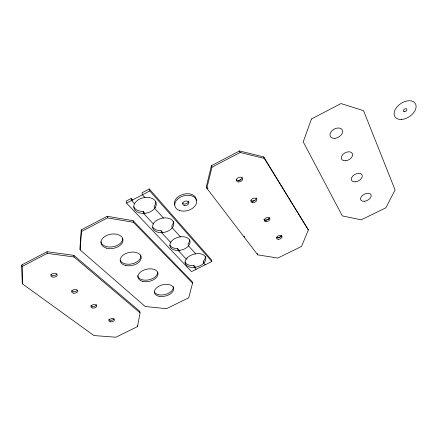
<?xml version="1.0" encoding="UTF-8"?>
<svg xmlns="http://www.w3.org/2000/svg" width="438" height="438" viewBox="0 0 438 438"><rect width="100%" height="100%" fill="white"/><g stroke="black" fill="none" stroke-linecap="round" stroke-linejoin="round"><path stroke-width="0.66" d="M81.244 229.901L79.935 248.302L80.149 249.923L145.208 306.496L166.506 308.686L188.734 297.796L192.55 283.134L192.156 281.639L133.07 220.697L107.19 216.284L81.244 229.901L81.468 231.521L80.149 249.923M139.498 312.601L139.738 311.287L73.847 255.359L47.08 251.708L21.9 264.891L22.333 283.775L93.885 335.541L115.829 337.216L137.51 326.617L140.034 312.814L139.738 311.287M211.461 165.652L206.325 186.676L206.818 188.225L257.736 254.861L277.78 258.053L301.519 246.446L308.363 229.934L263.703 156.93L239.531 150.951L211.461 165.652L211.981 167.196L206.818 188.225M132.834 200.314L131.143 198.496L126.16 201.119L126.566 203.123L191.51 271.604L211.855 261.497L211.297 259.619L149.281 188.953L142.011 192.78L142.459 194.768L144.962 197.543M126.566 203.123L149.752 190.935L149.281 188.953M81.468 231.521L107.469 217.889L133.398 222.28L192.55 283.134M22.333 283.775L21.993 266.567L47.227 253.367L74.044 256.991L140.034 312.814M211.981 167.196L240.123 152.479L264.333 158.436L308.363 229.934M152.824 227.24A10.786 7.161 -13.6 0 0 161.031 230.7L162.887 232.666M179.903 250.947L177.406 248.554A10.304 6.597 -14.8 0 1 169.895 245.247M144.973 213.416L143.111 211.412L140.45 211.236A11.372 7.829 -12.1 0 1 133.776 206.824M196.12 269.31L194.324 267.388L193.81 265.494A10.611 6.559 -15.7 0 1 184.913 261.951M134.526 203.67L131.564 200.494L131.143 198.496M153.355 223.895L143.554 213.394L143.111 211.412M170.683 242.455L161.529 232.655L161.058 230.7M186.254 259.137L178.146 250.454L177.653 248.532M193.81 265.494L195.605 267.426M205.236 264.787L203.779 263.172L203.237 261.283A10.611 6.559 -15.7 0 0 205.323 256.575M203.237 261.283L203.966 262.094M163.412 218.02L154.652 208.296L154.176 206.32L154.953 205.291A11.372 7.829 -12.1 0 0 155.786 201.666M180.39 236.854L172.227 227.793L171.723 225.849L172.342 225.099A10.786 7.161 -13.6 0 0 173.3 221.289M195.704 253.843L188.488 245.844L187.968 243.928L188.428 243.424A10.304 6.597 -14.8 0 0 189.572 239.871M149.752 190.935L211.855 261.497M206.736 187.218L207.979 188.844M243.966 236.033L244.798 237.117M263.703 156.93L264.333 158.436M239.531 150.951L240.123 152.479M257.205 253.388L257.736 254.861M133.07 220.697L133.398 222.28M137.318 325.604L137.51 326.617M107.19 216.284L107.469 217.889M73.847 255.359L74.044 256.991M47.08 251.708L47.227 253.367M21.9 264.891L21.993 266.567M188.417 201.119A3.186 2.179 -15.6 0 1 185.947 203.812A3.186 2.179 -15.6 0 1 182.356 202.898M196.125 199.137A11.158 7.627 -15.6 0 1 196.191 200.478M174.625 204.984A11.158 7.627 -15.6 0 1 182.854 194.406A11.158 7.627 -15.6 0 1 195.967 198.491M56.77 274.161A3.192 1.949 -6.6 0 1 53.781 275.524A3.192 1.949 -6.6 0 1 50.912 274.478M77.241 290.274A3.05 1.818 -8.2 0 1 74.351 291.577A3.05 1.818 -8.2 0 1 71.657 290.618M96.464 304.76A2.924 1.697 -9.6 0 1 93.798 306.419A2.924 1.697 -9.6 0 1 90.88 305.582M114.094 318.661A2.809 1.582 -10.8 0 1 111.498 320.244A2.809 1.582 -10.8 0 1 108.739 319.477M140.691 254.9A10.621 6.69 -11.3 0 1 132.856 263.649A10.621 6.69 -11.3 0 1 120.324 260.528M173.213 286.572A9.817 5.803 -13.6 0 1 165.624 294.407A9.817 5.803 -13.6 0 1 154.362 291.856M157.696 272.403A10.2 6.225 -12.6 0 1 148.11 279.981A10.2 6.225 -12.6 0 1 137.652 275.737M122.706 238.403A11.087 7.211 -9.8 0 1 112.637 246.851A11.087 7.211 -9.8 0 1 100.828 241.781M269.25 218.589A5.935 3.794 -21.1 0 1 265.056 220.265M240.823 179.832A6.422 4.451 -20.5 0 1 238.206 180.713M254.927 200.385A6.17 4.101 -20.9 0 1 251.905 201.305M281.278 236.213A5.716 3.515 -21.3 0 1 277.238 237.823M242.105 177.686A3.247 2.245 -20.5 0 1 239.487 180.215A3.247 2.245 -20.5 0 1 236.126 179.503M256.274 197.938A3.121 2.07 -20.9 0 1 254.483 200.571A3.121 2.07 -20.9 0 1 250.947 200.648M269.37 217.713A3 1.911 -21.1 0 1 266.884 219.953A3 1.911 -21.1 0 1 263.851 219.405M281.481 235.496A2.891 1.774 -21.3 0 1 279.417 237.489A2.891 1.774 -21.3 0 1 276.526 237.473M311.451 118.983L303.233 141.885L342.302 215.896L361.18 219.849L385.905 207.776L395.081 189.944L363.562 110.699L341.01 103.554L311.451 118.983M153.475 223.594L152.687 225.532A10.813 7.156 -13.6 0 0 161.502 232.655L164.245 232.348A10.813 7.156 -13.6 0 0 171.368 228.828L172.846 227.048A10.813 7.156 -13.6 0 0 165.016 217.85L162.208 218.146A10.813 7.156 -13.6 0 0 153.475 223.594M170.929 241.946L170.059 243.747A10.326 6.592 -14.8 0 0 177.899 250.481L180.505 250.218A10.326 6.592 -14.8 0 0 187.442 246.988L188.948 245.335A10.326 6.592 -14.8 0 0 182.164 236.684L179.503 236.942A10.326 6.592 -14.8 0 0 170.929 241.946M187.114 257.982L185.8 259.75A10.638 6.548 -15.7 0 0 192.556 267.454A10.638 6.548 -15.7 0 0 205.668 260.161A10.638 6.548 -15.7 0 0 196.75 253.657L194.007 254.144A10.638 6.548 -15.7 0 0 187.114 257.982M155.43 207.262L153.973 209.2A11.404 7.829 -12.2 0 1 143.708 213.405L140.888 213.218A11.404 7.829 -12.2 0 1 133.831 205.701A11.404 7.829 -12.2 0 1 143.472 197.713L146.451 197.374A11.404 7.829 -12.2 0 1 155.43 207.262M184.376 205.471A3.197 2.179 -15.6 0 0 188.86 202.663A3.197 2.179 -15.6 0 0 183.976 201.694A3.197 2.179 -15.6 0 0 184.376 205.471M179.739 210.574A11.185 7.621 -15.6 0 0 196.651 202.017A11.185 7.621 -15.6 0 0 180.724 196.985A11.185 7.621 -15.6 0 0 179.739 210.574M52.012 276.865A3.197 1.949 -6.7 0 0 57.175 275.294A3.197 1.949 -6.7 0 0 52.916 273.454A3.197 1.949 -6.7 0 0 52.012 276.865M73.381 293.121A3.055 1.818 -8.3 0 0 77.723 290.925A3.055 1.818 -8.3 0 0 72.982 290A3.055 1.818 -8.3 0 0 73.381 293.121M92.538 307.985A2.929 1.692 -9.7 0 0 96.743 305.888A2.929 1.692 -9.7 0 0 92.259 305.062A2.929 1.692 -9.7 0 0 92.538 307.985M110.332 321.793A2.814 1.582 -10.9 0 0 114.406 319.789A2.814 1.582 -10.9 0 0 110.152 319.045A2.814 1.582 -10.9 0 0 110.332 321.793M125.498 265.444A10.643 6.685 -11.4 0 0 141.195 257.61A10.643 6.685 -11.4 0 0 125.339 253.744A10.643 6.685 -11.4 0 0 125.498 265.444M158.978 296.247A9.833 5.798 -13.6 0 0 173.678 289.085A9.833 5.798 -13.6 0 0 159.421 285.954A9.833 5.798 -13.6 0 0 158.978 296.247M142.859 281.415A10.222 6.22 -12.6 0 0 158.041 273.936A10.222 6.22 -12.6 0 0 143.023 270.46A10.222 6.22 -12.6 0 0 142.859 281.415M106.757 248.204A11.109 7.205 -9.9 0 0 123.001 239.986A11.109 7.205 -9.9 0 0 106.215 235.677A11.109 7.205 -9.9 0 0 106.757 248.204M334.895 138.337A6.773 4.588 -29.3 0 0 342.313 130.102A6.773 4.588 -29.3 0 0 331.637 131.071A6.773 4.588 -29.3 0 0 334.895 138.337M345.637 160.801A6.105 3.969 -28.4 0 0 352.404 153.557A6.105 3.969 -28.4 0 0 342.817 154.521A6.105 3.969 -28.4 0 0 345.637 160.801M364.52 201.272A5.743 3.455 -27.1 0 0 371.03 194.762A5.743 3.455 -27.1 0 0 362.067 195.808A5.743 3.455 -27.1 0 0 364.52 201.272M355.448 181.841A5.924 3.707 -27.7 0 0 362.095 174.97A5.924 3.707 -27.7 0 0 352.814 175.983A5.924 3.707 -27.7 0 0 355.448 181.841M401.761 119.437A12.154 7.818 -33.7 0 0 415.859 104.72A12.154 7.818 -33.7 0 0 397.699 106.16A12.154 7.818 -33.7 0 0 401.761 119.437M404.575 111.745A1.993 1.281 -33.7 0 0 406.869 109.319A1.993 1.281 -33.7 0 0 403.88 109.582A1.993 1.281 -33.7 0 0 404.575 111.745M238.42 181.918A3.252 2.239 -20.5 0 0 242.657 178.605A3.252 2.239 -20.5 0 0 237.566 178.107A3.252 2.239 -20.5 0 0 238.42 181.918M252.742 202.564A3.126 2.064 -20.8 0 0 256.849 199.443A3.126 2.064 -20.8 0 0 252.009 199.033A3.126 2.064 -20.8 0 0 252.742 202.564M265.97 221.628A3.006 1.911 -21.1 0 0 269.956 218.677A3.006 1.911 -21.1 0 0 265.34 218.348A3.006 1.911 -21.1 0 0 265.97 221.628M278.212 239.268A2.896 1.768 -21.3 0 0 282.077 236.476A2.896 1.768 -21.3 0 0 277.676 236.213A2.896 1.768 -21.3 0 0 278.212 239.268"/></g></svg>
